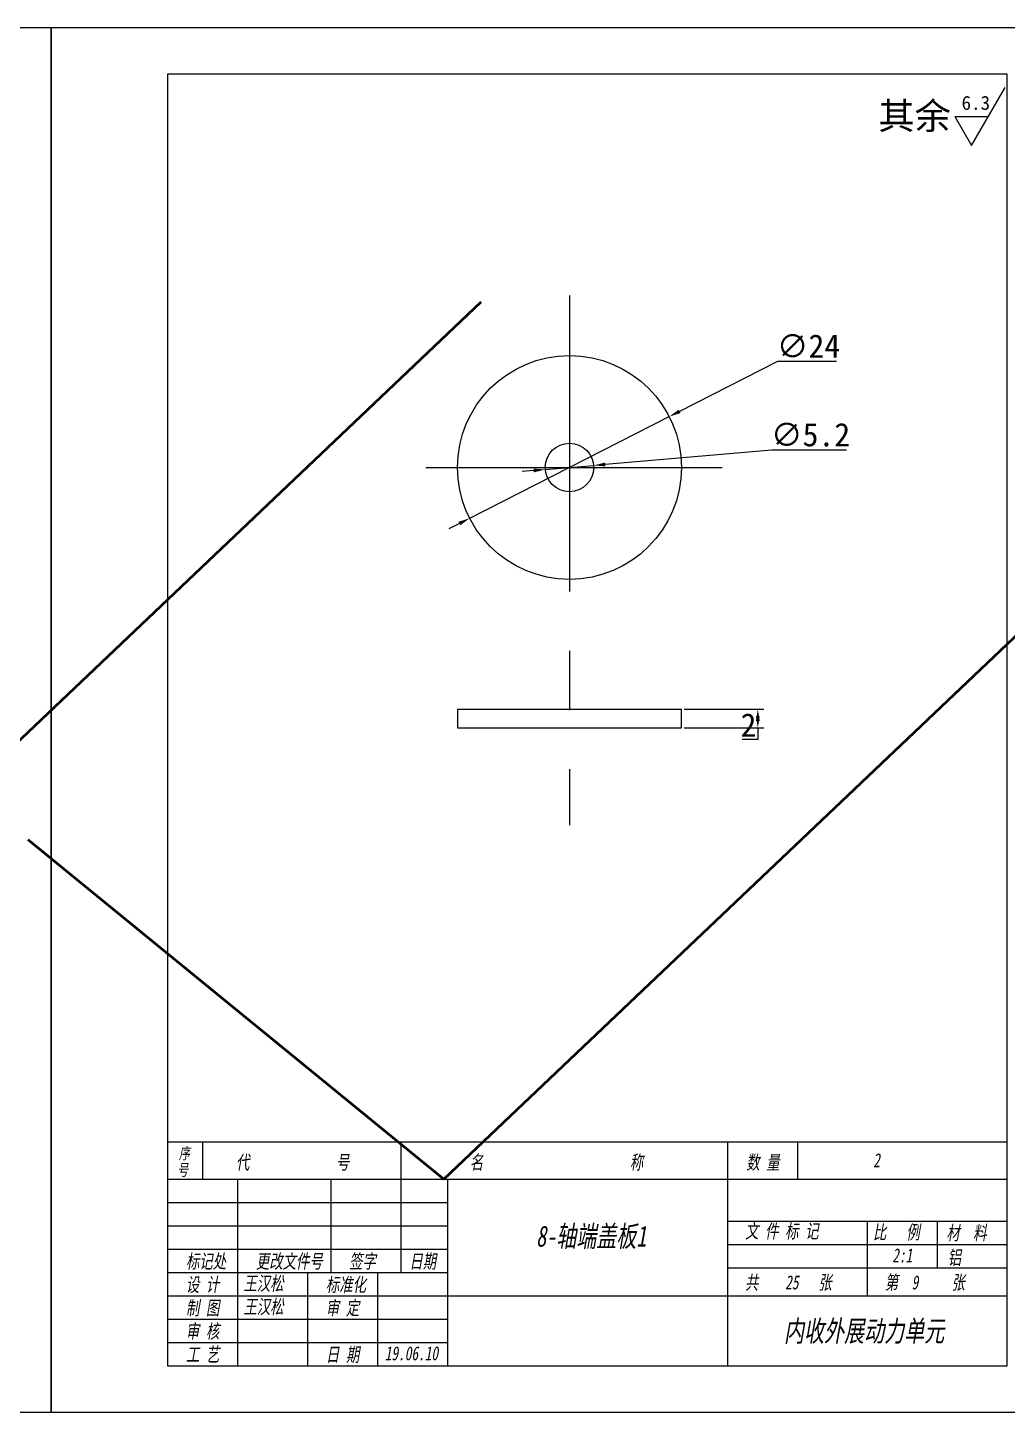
# Model space of a CAD drawing. Header units: millimetres. Extents: x 8840 to 20870, y -7456 to 1741.
# Drawn here: x 12412.4 to 12517.4, y -6249.8 to -6101.3 of the extents above; entities that cross this region are included whole.
import ezdxf

# ---------------------------------------------------------------- set-up
doc = ezdxf.new("R2010")
doc.units = ezdxf.units.MM
doc.linetypes.add('CENTER', pattern=[50.8, 31.75, -6.35, 6.35, -6.35])
doc.layers.get('0').update_dxf_attribs({"lineweight": 25})
for name, color, linetype in [('中心线', 5, 'CENTER'), ('临时线', 6, 'Continuous'), ('尺寸', 4, 'Continuous'), ('尺寸标注', 4, 'Continuous'), ('文字', 7, 'Continuous'), ('细实线', 2, 'Continuous')]:
    doc.layers.add(name, color=color, linetype=linetype)
doc.layers.add('粗实线', color=7, linetype='Continuous', lineweight=25)
doc.styles.get("Standard").update_dxf_attribs({"font": ''})
doc.styles.add('样式 2', font='', dxfattribs={"width": 0.7, "oblique": 10})
doc.styles.get('Standard').set_extended_font_data('SimSun')
doc.styles.get('样式 2').set_extended_font_data('SimSun')
doc.dimstyles.new('ISO-25 2.1', dxfattribs={"dimscale": 0.5, "dimtxt": 5, "dimasz": 2.5, "dimexe": 1.25, "dimexo": 0.625, "dimtad": 1, "dimtoh": 1, "dimdec": 1, "dimdsep": 46, "dimtxsty": 'Standard', "dimcen": 2.5, "dimclrt": 7, "dimadec": 0, "dimazin": 0, "dimtfac": 1, "dimtdec": 1, "dimtmove": 0, "dimatfit": 3, "dimfxl": 1, "dimarcsym": 0})

# ---------------------------------------------------------------- blocks, each defined once
blk = doc.blocks.new('ra')
at = {"layer": '细实线'}
for p, q in [((0, 0), (6, 10.39)), ((-3, 5.2), (0, 0)), ((-3, 5.2), (3, 5.2))]:
    blk.add_line(p, q, dxfattribs=at)
at = {"layer": '文字'}
blk.add_attdef('RA', (-1.78, 6.39), '', height=2.5, dxfattribs=at)
blk = doc.blocks.new('*D641')
at = {"layer": 'Defpoints', "color": 0}
for p in [(12482.48, -6174.42), (12482.48, -6176.42), (12490.67, -6176.42)]:
    blk.add_point(p, dxfattribs=at)
at = {"layer": '尺寸标注', "color": 0, "lineweight": -2}
for p, q in [((12482.79, -6174.42), (12491.3, -6174.42)), ((12490.67, -6175.67), (12490.67, -6175.17)), ((12482.79, -6176.42), (12491.3, -6176.42)), ((12490.67, -6176.42), (12490.67, -6177.67)), ((12490.67, -6177.67), (12488.98, -6177.67))]:
    blk.add_line(p, q, dxfattribs=at)
at = {"layer": '尺寸标注', "color": 0}
for points in [[(12490.46, -6175.67), (12490.88, -6175.67), (12490.67, -6174.42)], [(12490.46, -6175.17), (12490.88, -6175.17), (12490.67, -6176.42)]]:
    blk.add_solid(points, dxfattribs=at)
at = {"layer": '尺寸标注', "color": 7, "insert": (12489.67, -6176.11), "char_height": 2.5, "attachment_point": 5}
blk.add_mtext('2', dxfattribs=at)
blk = doc.blocks.new('*D642')
at = {"layer": 'Defpoints', "color": 0}
for p in [(12481.17, -6143.04), (12459.79, -6153.93)]:
    blk.add_point(p, dxfattribs=at)
at = {"layer": '尺寸标注', "color": 0, "lineweight": -2}
for p, q in [((12492.79, -6137.12), (12482.29, -6142.47)), ((12499.11, -6137.12), (12492.79, -6137.12)), ((12459.79, -6153.93), (12481.17, -6143.04)), ((12458.68, -6154.5), (12457.56, -6155.07))]:
    blk.add_line(p, q, dxfattribs=at)
at = {"layer": '尺寸标注', "color": 0}
for points in [[(12482.19, -6142.29), (12482.38, -6142.66), (12481.17, -6143.04)], [(12458.58, -6154.32), (12458.77, -6154.69), (12459.79, -6153.93)]]:
    blk.add_solid(points, dxfattribs=at)
at = {"layer": '尺寸标注', "color": 7, "insert": (12496.1, -6135.47), "char_height": 2.5, "attachment_point": 5}
blk.add_mtext('∅24', dxfattribs=at)
blk = doc.blocks.new('*D643')
at = {"layer": 'Defpoints', "color": 0}
for p in [(12467.89, -6148.71), (12473.07, -6148.27)]:
    blk.add_point(p, dxfattribs=at)
at = {"layer": '尺寸标注', "color": 0, "lineweight": -2}
for p, q in [((12492.16, -6146.65), (12474.32, -6148.16)), ((12500.16, -6146.65), (12492.16, -6146.65)), ((12466.65, -6148.81), (12465.4, -6148.92)), ((12467.89, -6148.71), (12473.07, -6148.27))]:
    blk.add_line(p, q, dxfattribs=at)
at = {"layer": '尺寸标注', "color": 0}
for points in [[(12466.63, -6148.61), (12466.66, -6149.02), (12467.89, -6148.71)], [(12474.3, -6147.96), (12474.34, -6148.37), (12473.07, -6148.27)]]:
    blk.add_solid(points, dxfattribs=at)
at = {"layer": '尺寸标注', "color": 7, "insert": (12496.32, -6144.99), "char_height": 2.5, "attachment_point": 5}
blk.add_mtext('∅5.2', dxfattribs=at)
blk = doc.blocks.new('CHECK_DWG')
at = {"layer": '粗实线', "color": 1, "linetype": 'ByBlock', "lineweight": 50}
blk.add_line((0, 0), (109.02, 103.6), dxfattribs=at)
at = {"layer": '粗实线', "color": 1, "linetype": 'ByBlock', "lineweight": 50, "ltscale": 2}
blk.add_line((-44.59, 36.45), (0, 0), dxfattribs=at)

msp = doc.modelspace()

# ---------------------------------------------------------------- linework, layer by layer
for p, q in [((12517.41, -6106.324), (12427.41, -6106.324)), ((12427.41, -6106.324), (12427.41, -6244.824)), ((12517.41, -6244.824), (12517.41, -6106.324)), ((12427.41, -6220.824), (12517.41, -6220.824)), ((12431.16, -6220.824), (12431.16, -6224.824)), ((12452.41, -6220.824), (12452.41, -6224.824)), ((12487.41, -6220.824), (12487.41, -6244.824)), ((12494.91, -6220.824), (12494.91, -6224.824)), ((12427.41, -6224.824), (12517.41, -6224.824)), ((12457.41, -6224.824), (12457.41, -6244.824)), ((12487.41, -6229.324), (12517.41, -6229.324)), ((12427.41, -6232.324), (12457.41, -6232.324)), ((12457.41, -6237.324), (12517.41, -6237.324)), ((12427.41, -6244.824), (12517.41, -6244.824))]:
    msp.add_line(p, q)
for points in [[(12309.91, -6249.824), (12414.91, -6249.824), (12414.91, -6101.324), (12309.91, -6101.324)], [(12414.91, -6249.824), (12519.91, -6249.824), (12519.91, -6101.324), (12414.91, -6101.324)]]:
    msp.add_lwpolyline(points, close=True)
at = {"layer": '中心线'}
for p, q in [((12470.482, -6130.056), (12470.482, -6186.86)), ((12455.099, -6148.488), (12487.284, -6148.488))]:
    msp.add_line(p, q, dxfattribs=at)
at = {"layer": '临时线'}
for p, q in [((12434.91, -6224.824), (12434.91, -6244.824)), ((12444.91, -6224.824), (12444.91, -6234.824)), ((12452.41, -6224.824), (12452.41, -6234.824)), ((12427.41, -6227.324), (12457.41, -6227.324)), ((12502.391, -6229.324), (12502.391, -6237.324)), ((12509.891, -6229.324), (12509.891, -6234.324)), ((12427.41, -6229.824), (12457.41, -6229.824)), ((12487.41, -6231.824), (12517.41, -6231.824)), ((12427.41, -6234.824), (12457.41, -6234.824)), ((12442.41, -6234.824), (12442.41, -6244.824)), ((12449.91, -6234.824), (12449.91, -6244.824)), ((12487.41, -6234.324), (12517.41, -6234.324)), ((12427.41, -6237.324), (12457.41, -6237.324)), ((12427.41, -6239.824), (12457.41, -6239.824)), ((12427.41, -6242.324), (12457.41, -6242.324))]:
    msp.add_line(p, q, dxfattribs=at)
at = {"layer": '粗实线'}
for p, q in [((12458.482, -6174.418), (12458.482, -6176.418)), ((12458.482, -6174.418), (12470.482, -6174.418)), ((12470.482, -6174.418), (12482.482, -6174.418)), ((12482.482, -6176.418), (12482.482, -6174.418)), ((12458.482, -6176.418), (12470.482, -6176.418)), ((12470.482, -6176.418), (12482.482, -6176.418))]:
    msp.add_line(p, q, dxfattribs=at)
for radius in [12, 2.6]:
    msp.add_circle((12470.482, -6148.488), radius, dxfattribs=at)

# ---------------------------------------------------------------- block references
at = {"layer": '尺寸', "xscale": 0.5999999999985448, "yscale": 0.599999999999909, "zscale": 0.6}
msp.add_blockref('ra', (12513.576, -6113.97), dxfattribs=at).add_auto_attribs({'RA': '6.3'})
at = {"layer": '尺寸标注', "lineweight": 100}
for p in [(12457.002, -6224.824), (12352.002, -6234.324)]:
    msp.add_blockref('CHECK_DWG', p, dxfattribs=at)

# ---------------------------------------------------------------- texts
at = {"style": '样式 2', "oblique": 10, "width": 0.7}
for s, height, p in [('序', 1.25, (12428.614, -6222.673)), ('代             号', 1.5, (12434.744, -6223.76)), ('名                      称', 1.5, (12459.809, -6223.76)), ('数 量', 1.5, (12489.438, -6223.76)), ('2', 1.5, (12503.045, -6223.545)), ('号', 1.25, (12428.441, -6224.45)), ('8-轴端盖板1', 2.25, (12466.912, -6232.057)), ('文 件 标 记', 1.5, (12489.314, -6231.139)), ('比   例', 1.5, (12503.026, -6231.248)), ('材  料', 1.5, (12510.894, -6231.327)), ('2:1', 1.5, (12505.08, -6233.748)), ('铝', 1.5, (12511.033, -6233.969)), ('标记处', 1.5, (12429.379, -6234.377)), ('更改文件号', 1.5, (12436.879, -6234.377)), ('签字', 1.5, (12446.879, -6234.377)), ('日期', 1.5, (12453.323, -6234.377)), ('设 计', 1.5, (12429.379, -6236.877)), ('王汉松', 1.5, (12435.545, -6236.748)), ('标准化', 1.5, (12444.379, -6236.877)), ('共    25   张', 1.5, (12489.314, -6236.639)), ('第  9     张', 1.5, (12504.295, -6236.639)), ('制 图', 1.5, (12429.379, -6239.377)), ('王汉松', 1.5, (12435.545, -6239.248)), ('审 定', 1.5, (12444.379, -6239.377)), ('内收外展动力单元', 2.25, (12493.475, -6242.229)), ('审 核', 1.5, (12429.379, -6241.877)), ('工 艺', 1.5, (12429.379, -6244.377)), ('日 期', 1.5, (12444.379, -6244.377)), ('19.06.10', 1.5, (12450.683, -6244.247))]:
    msp.add_text(s, height=height, dxfattribs=at).set_placement(p)
at = {"layer": '文字'}
msp.add_text('其余', height=2.85, dxfattribs=at).set_placement((12503.584, -6112.212))

# ---------------------------------------------------------------- dimensions: what is measured, and where the dimension line sits
at = {"layer": '尺寸标注'}
for p1, p2, picture, middle in [((12459.789, -6153.935), (12481.174, -6143.041), '*D642', (12496.104, -6137.125)), ((12467.891, -6148.707), (12473.073, -6148.268), '*D643', (12492.161, -6146.65))]:
    dim = msp.add_diameter_dim_2p(p1=p1, p2=p2, dimstyle='ISO-25 2.1', dxfattribs=at)
    dim.commit()
    dim.dimension.update_dxf_attribs({"geometry": picture, "text_midpoint": middle, "dimtype": 163})
dim = msp.add_linear_dim(base=(12490.67, -6176.418), p1=(12482.482, -6174.418), p2=(12482.482, -6176.418), angle=90, dimstyle='ISO-25 2.1', dxfattribs=at)
dim.commit()
dim.dimension.update_dxf_attribs({"geometry": '*D641', "text_midpoint": (12489.67, -6176.106)})

doc.saveas('drawing.dxf')
